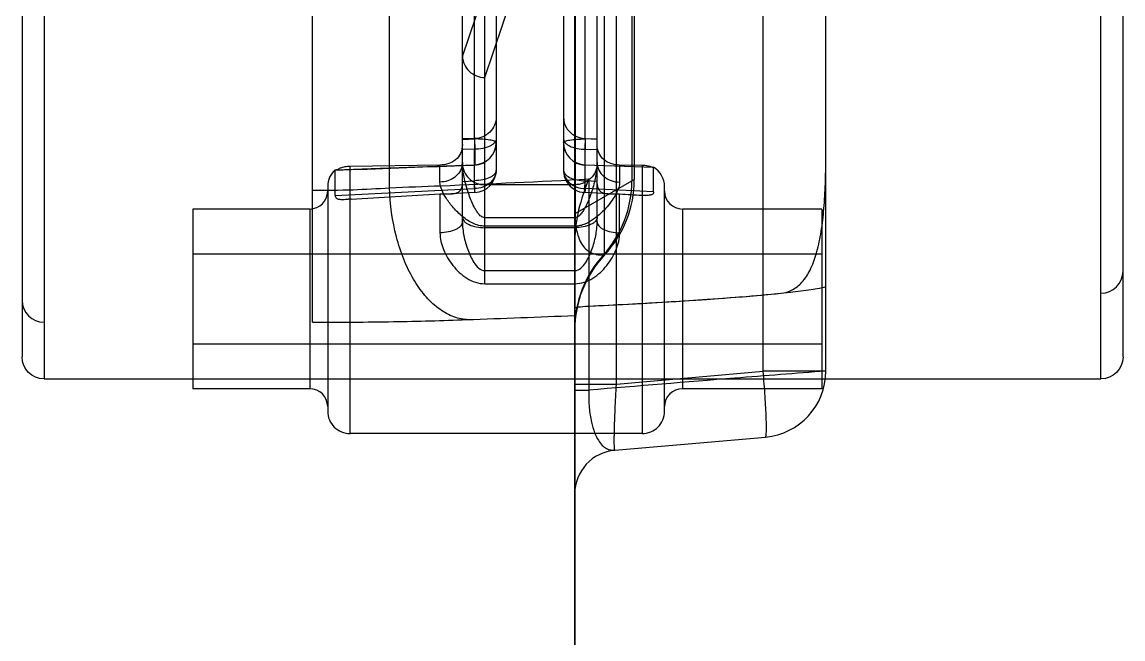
# Model space of a CAD drawing. Header units: millimetres. Extents: x 28656 to 29764, y -21384 to -20601.
# Drawn here: x 28886.14 to 28911.14, y -20761.47 to -20747.46 of the extents above; entities that cross this region are included whole.
import ezdxf

# ---------------------------------------------------------------- set-up
doc = ezdxf.new("R2010")
doc.units = ezdxf.units.MM
doc.header["$LTSCALE"] = 8
doc.layers.add('Cav-cor', color=30, linetype='Continuous')
doc.layers.add('dim', color=3, linetype='Continuous', lineweight=15)

# ---------------------------------------------------------------- blocks, each defined once
blk = doc.blocks.new('20160903.083130')
at = {"layer": 'Cav-cor', "color": 241}
for p, q in [((-3.2494, 54.0858), (-3.2494, 45.4349)), ((2.7506, 45.4349), (2.7506, 54.0858)), ((-3.3744, 53.9606), (-3.3744, 45.5601)), ((2.8756, 45.5601), (2.8756, 53.9606)), ((-0.2369, 23.4378), (-0.2369, 53.3917)), ((-0.8744, 46.3274), (-0.8744, 51.7583)), ((-0.1094, 46.3274), (-0.1094, 51.7588)), ((-0.8062, 46.7974), (-0.8062, 51.5036)), ((-0.1776, 46.7974), (-0.1776, 51.5036)), ((-0.6832, 51.3763), (-0.6832, 46.62)), ((-0.3007, 51.3763), (-0.3007, 46.62)), ((0.087, 50.2111), (0.087, 46.5596)), ((0.1013, 50.2043), (0.1013, 46.5665)), ((-0.7469, 45.9755), (-0.7469, 48.9629)), ((-0.8743, 47.2648), (-0.5867, 48.122)), ((-0.7469, 47.146), (-0.4402, 48.0602)), ((-0.2345, 47.9525), (-0.2345, 46.374)), ((-1.7254, 45.7567), (-1.7254, 47.8387)), ((-1.2875, 46.5205), (-1.2875, 47.8327)), ((0, 45.4058), (0, 47.8333)), ((0.8329, 45.4787), (0.8329, 47.8343)), ((1.1883, 45.4787), (1.1883, 47.8327)), ((-0.0678, 46.1389), (-0.0678, 47.7572)), ((-0.8062, 46.7996), (-0.8744, 46.7976)), ((-0.8744, 46.7949), (-0.8062, 46.7974)), ((-0.1776, 46.7996), (-0.1094, 46.7976)), ((-0.1094, 46.7949), (-0.1776, 46.7974)), ((-0.8062, 46.7386), (-0.8744, 46.7367)), ((-0.8062, 46.5152), (-0.8062, 46.7386)), ((-0.1776, 46.5152), (-0.1776, 46.7386)), ((-0.1776, 46.7386), (-0.1094, 46.7367)), ((-1.5963, 46.6227), (-0.8062, 46.6503)), ((-1.0019, 46.6489), (-1.5119, 46.6417)), ((-1.5119, 45.1246), (-1.5119, 46.6417)), ((-1.0019, 46.5527), (-1.0019, 46.6489)), ((-0.8744, 46.6469), (-0.8062, 46.6494)), ((-0.8061, 46.6492), (-0.8062, 46.6494)), ((0.21, 46.6347), (-0.1779, 46.6492)), ((-0.1777, 46.6492), (-0.1776, 46.6494)), ((-0.1776, 46.6503), (0.2107, 46.6367)), ((0.1013, 46.6391), (-0.1776, 46.6494)), ((0.0181, 46.6489), (0.0181, 46.5527)), ((0.1456, 46.6472), (0.0181, 46.6489)), ((0.2107, 46.635), (0.1013, 46.6391)), ((0.1456, 46.6472), (0.1456, 45.1246)), ((0.2107, 46.635), (0.21, 46.6348)), ((0.2107, 46.4966), (0.2107, 46.6367)), ((-1.5963, 46.4771), (-1.5963, 46.6227)), ((-1.5955, 46.6194), (-1.5963, 46.6198)), ((-0.1572, 46.5705), (-0.1572, 45.3714)), ((0.087, 46.5596), (0.1013, 46.5665)), ((-1.6394, 46.5271), (-1.6394, 45.2521)), ((-1.5963, 46.4771), (-0.8062, 46.5152)), ((-0.8744, 46.5566), (-0.8062, 46.5601)), ((-0.2369, 46.5373), (-0.7469, 46.5373)), ((-0.2345, 46.374), (0.087, 46.5596)), ((-0.1094, 46.5566), (-0.1776, 46.5601)), ((0.2107, 46.4966), (-0.1776, 46.5152)), ((0.2731, 45.2521), (0.2731, 46.5271)), ((-1.5065, 46.4564), (-1.5234, 46.4556)), ((-1.0019, 46.4857), (-1.0019, 46.2648)), ((-0.8042, 46.4927), (-0.9373, 46.4859)), ((-0.0465, 46.4859), (-0.1797, 46.4927)), ((0.0181, 46.2648), (0.0181, 46.4857)), ((-1.7414, 46.3996), (-2.4044, 46.3996)), ((-2.4044, 46.3995), (-2.4044, 45.3796)), ((-1.7414, 46.3996), (-1.7414, 45.3796)), ((0.3751, 46.3996), (0.3751, 45.3796)), ((1.1656, 46.3996), (0.3751, 46.3996)), ((1.1656, 46.3995), (1.1656, 45.3796)), ((-0.2369, 46.3501), (-0.7469, 46.3501)), ((-0.2369, 46.374), (-0.2345, 46.374)), ((-0.2369, 46.3021), (-0.7469, 46.3021)), ((-0.2369, 46.2935), (-0.7469, 46.2935)), ((-2.4044, 46.1446), (1.1656, 46.1446)), ((-0.0678, 46.1389), (-0.0738, 46.1389)), ((-0.7469, 46.0497), (-0.2369, 46.0497)), ((-0.7469, 45.9755), (-0.2369, 45.9755)), ((-2.4044, 45.6346), (1.1656, 45.6346)), ((0, 45.4058), (0.8329, 45.4787)), ((1.1883, 45.4787), (0.8329, 45.4787)), ((-3.2494, 45.4349), (2.7506, 45.4349)), ((-1.7414, 45.3796), (-2.4044, 45.3796)), ((-0.2369, 45.4058), (0, 45.4058)), ((1.1656, 45.3796), (0.3751, 45.3796)), ((-0.2369, 45.3714), (-0.1572, 45.3714)), ((0.1456, 45.1246), (-1.5119, 45.1246)), ((-0.0087, 45.0303), (0.846, 45.1051))]:
    blk.add_line(p, q, dxfattribs=at)
blk.add_lwpolyline([(-0.806, 46.6492), (-1.3415, 46.6291), (-1.5956, 46.6194)], dxfattribs=at)
for centre, radius, start, end in [((-0.8107, 46.7777), 0.1275, 272, 0), ((-0.8104, 46.7766), 0.1273, 271.96334, 359.99967), ((-0.8081, 46.7766), 0.1249, 358.61138, 359.99912), ((-0.1732, 46.7777), 0.1275, 180, 268), ((-0.1733, 46.7767), 0.1273, 180.01848, 267.88424), ((-0.971, 46.6634), 0.0966, 349.74127, 357.01005), ((-0.9686, 46.6633), 0.0942, 357.02962, 359.99598), ((-0.5959, 46.6633), 0.2786, 180.00104, 181.02189), ((-0.5672, 46.6639), 0.3072, 181.04125, 183.16432), ((-0.1732, 46.7769), 0.1276, 239.52118, 268.00024), ((0.1456, 46.5271), 0.1275, 359.99995, 59.31151), ((-1.5119, 46.5271), 0.1275, 131.4171, 180.00005), ((-0.8107, 46.62), 0.1275, 272.92116, 359.99985), ((-0.1732, 46.62), 0.1275, 180.00002, 239.91319), ((-0.5237, 46.5665), 0.625, 316.84072, 0), ((-1.7414, 46.5016), 0.102, 270, 359.99702), ((-0.5355, 46.5564), 0.6225, 317.87791, 0.28992), ((0.3751, 46.5016), 0.102, 180.00298, 270), ((1.3472, 66.2055), 19.7645, 266.14414, 266.51451), ((-0.6319, 46.6508), 0.3808, 230.40458, 230.79), ((0.3763, 46.3712), 0.6109, 179.74055, 180.88171), ((0.3881, 45.7114), 0.625, 136.84072, 180), ((0.3871, 45.7182), 0.624, 137.6078, 179.99577), ((-0.5325, 46.5543), 0.6189, 317.84215, 318.1919), ((2.7507, 46.0467), 0.1249, 269.95816, 359.95781), ((-3.2495, 45.8816), 0.1249, 180.04219, 270.04184), ((-8.8377, 258.7668), 213.1451, 272.147827, 272.312616), ((0.8133, 45.4787), 0.375, 275, 0), ((-1.7414, 45.2776), 0.102, 0.00298, 90), ((0.3751, 45.2776), 0.102, 90, 179.99702), ((-1.5119, 45.2521), 0.1275, 179.99995, 270), ((0.1456, 45.2521), 0.1275, 270, 0.00005), ((0.0131, 44.7813), 0.25, 95, 180.00004)]:
    blk.add_arc(centre, radius, start, end, dxfattribs=at)
at = {"layer": 'Cav-cor', "color": 241, "extrusion": (0, 0, -1)}
for centre, major_axis, ratio, start_param, end_param in [((-0.7469, 47.6493), (0.1214, 0.4029), 0.09682, 3.416998, 3.452559), ((0.0131, 45.8386), (-0.25, 0), 0.052408, 0, 0.821634), ((-3.2494, 45.5601), (0, 0.1252), 0.99863, 3.141593, 4.712389), ((2.7506, 45.5601), (0, -0.1252), 0.99863, 4.712389, 6.283185)]:
    blk.add_ellipse(centre, major_axis=major_axis, ratio=ratio, start_param=start_param, end_param=end_param, dxfattribs=at)
at = {"layer": 'Cav-cor', "color": 241}
for points, knots in [([(-0.8743, 47.2648), (-0.8738, 47.2493), (-0.8661, 47.218), (-0.8372, 47.179), (-0.7956, 47.1528), (-0.7631, 47.1463), (-0.7469, 47.146)], [0, 0, 0, 0, 0.243562, 0.49183, 0.74483, 1, 1, 1, 1]), ([(-0.6832, 46.9204), (-0.6832, 46.905), (-0.6896, 46.8736), (-0.717, 46.834), (-0.7578, 46.8071), (-0.79, 46.8001), (-0.8062, 46.7996)], [0, 0, 0, 0, 0.243945, 0.491419, 0.743885, 1, 1, 1, 1]), ([(-0.3007, 46.9204), (-0.3007, 46.8996), (-0.2887, 46.8568), (-0.2565, 46.8266), (-0.2379, 46.8162)], [0, 0, 0, 0, 0.494307, 1, 1, 1, 1]), ([(-0.2379, 46.8162), (-0.2242, 46.8086), (-0.2038, 46.8017), (-0.1829, 46.7997), (-0.1776, 46.7996)], [0, 0, 0, 0, 0.74885, 1, 1, 1, 1]), ([(-0.8744, 46.7652), (-0.8744, 46.7482), (-0.881, 46.7153), (-0.911, 46.6769), (-0.9532, 46.6541), (-0.9852, 46.6491), (-1.0019, 46.6489)], [0, 0, 0, 0, 0.264789, 0.5045, 0.7379, 1, 1, 1, 1]), ([(-0.8062, 46.7996), (-0.8059, 46.7917), (-0.8058, 46.7714), (-0.806, 46.7511), (-0.8062, 46.7386)], [0, 0, 0, 0, 0.386582, 1, 1, 1, 1]), ([(-0.6832, 46.7985), (-0.6832, 46.7947), (-0.685, 46.7864), (-0.6925, 46.7751), (-0.7041, 46.765), (-0.7258, 46.7525), (-0.7604, 46.742), (-0.7903, 46.7389), (-0.8062, 46.7386)], [0, 0, 0, 0, 0.079156, 0.167708, 0.271065, 0.391043, 0.67607, 1, 1, 1, 1]), ([(-0.6832, 46.7766), (-0.6832, 46.7782), (-0.6852, 46.7806), (-0.6886, 46.7828), (-0.6947, 46.7855), (-0.7049, 46.7884), (-0.727, 46.7928), (-0.7612, 46.7963), (-0.7904, 46.7973), (-0.8062, 46.7974)], [0, 0, 0, 0, 0.036079, 0.06348, 0.098387, 0.191238, 0.313013, 0.62776, 1, 1, 1, 1]), ([(-0.8062, 46.7974), (-0.8058, 46.7882), (-0.8051, 46.77), (-0.8043, 46.7432), (-0.8038, 46.718), (-0.8035, 46.6956), (-0.8036, 46.6791), (-0.8039, 46.668), (-0.8041, 46.6615), (-0.8044, 46.6565), (-0.8048, 46.6526), (-0.8052, 46.6506), (-0.8056, 46.6493), (-0.806, 46.6492)], [0, 0, 0, 0, 0.185165, 0.368609, 0.541038, 0.694664, 0.822479, 0.874718, 0.918391, 0.953006, 0.978128, 0.993631, 1, 1, 1, 1]), ([(-0.3007, 46.7985), (-0.3007, 46.7932), (-0.2975, 46.7832), (-0.2876, 46.7712), (-0.2686, 46.7572), (-0.2507, 46.7505), (-0.2379, 46.7469)], [0, 0, 0, 0, 0.185115, 0.346965, 0.536661, 1, 1, 1, 1]), ([(-0.3007, 46.7766), (-0.3007, 46.7782), (-0.2987, 46.7806), (-0.2952, 46.7828), (-0.2891, 46.7855), (-0.2789, 46.7884), (-0.2569, 46.7928), (-0.2226, 46.7963), (-0.1934, 46.7973), (-0.1776, 46.7974)], [0, 0, 0, 0, 0.036079, 0.06348, 0.098387, 0.191238, 0.313013, 0.62776, 1, 1, 1, 1]), ([(-0.1776, 46.7974), (-0.178, 46.7882), (-0.1787, 46.77), (-0.1795, 46.7432), (-0.1801, 46.718), (-0.1803, 46.6956), (-0.1802, 46.6791), (-0.18, 46.668), (-0.1797, 46.6615), (-0.1794, 46.6565), (-0.179, 46.6526), (-0.1786, 46.6506), (-0.1782, 46.6493), (-0.1779, 46.6492)], [0, 0, 0, 0, 0.185165, 0.368609, 0.541039, 0.694664, 0.822479, 0.874718, 0.918391, 0.953006, 0.978128, 0.993631, 1, 1, 1, 1]), ([(-0.1776, 46.7996), (-0.178, 46.7917), (-0.178, 46.7714), (-0.1778, 46.7511), (-0.1776, 46.7386)], [0, 0, 0, 0, 0.386582, 1, 1, 1, 1]), ([(0.0181, 46.6489), (0.0013, 46.6491), (-0.0306, 46.6541), (-0.0729, 46.6769), (-0.1028, 46.7153), (-0.1094, 46.7482), (-0.1094, 46.7652)], [0, 0, 0, 0, 0.262161, 0.495565, 0.735323, 1, 1, 1, 1]), ([(-0.2379, 46.7469), (-0.2332, 46.7456), (-0.2135, 46.7409), (-0.1931, 46.7389), (-0.1776, 46.7386)], [0, 0, 0, 0, 0.238563, 1, 1, 1, 1]), ([(-1.5119, 46.6417), (-1.5218, 46.6416), (-1.5365, 46.64), (-1.5551, 46.6355), (-1.5674, 46.6314), (-1.5778, 46.6271), (-1.5859, 46.6233), (-1.5915, 46.6208), (-1.5945, 46.6194), (-1.5956, 46.6194)], [0, 0, 0, 0, 0.341085, 0.504512, 0.655251, 0.786472, 0.890648, 0.962532, 1, 1, 1, 1]), ([(-0.876, 46.6462), (-0.8783, 46.6332), (-0.8887, 46.6074), (-0.9182, 46.5769), (-0.9574, 46.5572), (-0.987, 46.5527), (-1.0019, 46.5527)], [0, 0, 0, 0, 0.234308, 0.478977, 0.735775, 1, 1, 1, 1]), ([(-0.8744, 46.6582), (-0.8744, 46.6424), (-0.8677, 46.6103), (-0.839, 46.5701), (-0.7967, 46.5435), (-0.7635, 46.5373), (-0.7469, 46.5373)], [0, 0, 0, 0, 0.243817, 0.491301, 0.74388, 1, 1, 1, 1]), ([(-0.8406, 46.4908), (-0.8494, 46.517), (-0.8638, 46.5683), (-0.8725, 46.6212), (-0.874, 46.6469)], [0, 0, 0, 0, 0.517182, 1, 1, 1, 1]), ([(-0.1094, 46.6633), (-0.1094, 46.6367), (-0.117, 46.5815), (-0.135, 46.5135), (-0.1547, 46.4579), (-0.1698, 46.423), (-0.1843, 46.3957), (-0.195, 46.3792), (-0.2052, 46.367), (-0.214, 46.3586), (-0.2245, 46.352), (-0.2328, 46.3501), (-0.2369, 46.3501)], [0, 0, 0, 0, 0.226261, 0.470965, 0.598369, 0.728532, 0.794654, 0.861569, 0.895435, 0.929757, 0.964587, 1, 1, 1, 1]), ([(-0.1094, 46.6582), (-0.1094, 46.6424), (-0.1162, 46.6103), (-0.1448, 46.5701), (-0.1872, 46.5435), (-0.2204, 46.5373), (-0.2369, 46.5373)], [0, 0, 0, 0, 0.243817, 0.491301, 0.74388, 1, 1, 1, 1]), ([(-0.1094, 46.6633), (-0.1094, 46.6488), (-0.1024, 46.6189), (-0.0734, 46.5822), (-0.0311, 46.5582), (0.0016, 46.5527), (0.0181, 46.5527)], [0, 0, 0, 0, 0.233335, 0.476762, 0.733784, 1, 1, 1, 1]), ([(0.21, 46.6347), (0.2091, 46.6348), (0.2067, 46.6355), (0.202, 46.637), (0.1956, 46.6391), (0.184, 46.6424), (0.1672, 46.6459), (0.153, 46.6471), (0.1456, 46.6472)], [0, 0, 0, 0, 0.041027, 0.115934, 0.221341, 0.351791, 0.662811, 1, 1, 1, 1]), ([(1.1344, 46.1442), (1.1452, 46.1809), (1.1623, 46.2608), (1.1779, 46.3883), (1.1865, 46.5267), (1.1883, 46.6221), (1.1883, 46.6707)], [0, 0, 0, 0, 0.216477, 0.460781, 0.725174, 1, 1, 1, 1]), ([(-1.2875, 46.5205), (-1.1902, 46.5242), (-0.8134, 46.5389), (-0.4366, 46.5553), (-0.1572, 46.5705)], [0, 0, 0, 0, 0.258031, 1, 1, 1, 1]), ([(-0.6832, 46.62), (-0.6832, 46.6066), (-0.69, 46.5785), (-0.718, 46.5443), (-0.7586, 46.5215), (-0.7901, 46.5157), (-0.8062, 46.5152)], [0, 0, 0, 0, 0.227564, 0.468648, 0.727946, 1, 1, 1, 1]), ([(-0.6832, 46.62), (-0.6832, 46.6161), (-0.685, 46.6078), (-0.6925, 46.5966), (-0.7041, 46.5864), (-0.7258, 46.574), (-0.7604, 46.5634), (-0.7903, 46.5604), (-0.8062, 46.5601)], [0, 0, 0, 0, 0.079145, 0.167678, 0.271031, 0.391011, 0.676054, 1, 1, 1, 1]), ([(-0.3007, 46.62), (-0.3007, 46.6066), (-0.2938, 46.5785), (-0.2658, 46.5443), (-0.2252, 46.5215), (-0.1937, 46.5157), (-0.1776, 46.5152)], [0, 0, 0, 0, 0.227564, 0.468648, 0.727946, 1, 1, 1, 1]), ([(-0.3007, 46.62), (-0.3007, 46.6147), (-0.2976, 46.6047), (-0.2876, 46.5927), (-0.2686, 46.5787), (-0.2507, 46.5719), (-0.2379, 46.5684)], [0, 0, 0, 0, 0.185087, 0.346919, 0.536621, 1, 1, 1, 1]), ([(-0.2379, 46.5684), (-0.2332, 46.5671), (-0.2135, 46.5624), (-0.1931, 46.5604), (-0.1776, 46.5601)], [0, 0, 0, 0, 0.238572, 1, 1, 1, 1]), ([(-0.1572, 46.5705), (-0.1804, 46.5132), (-0.2188, 46.3994), (-0.2369, 46.2798), (-0.2369, 46.2219)], [0, 0, 0, 0, 0.516549, 1, 1, 1, 1]), ([(-1.7254, 46.5057), (-1.6487, 46.5057), (-1.5026, 46.508), (-1.3566, 46.5152), (-1.2875, 46.5205)], [0, 0, 0, 0, 0.525262, 1, 1, 1, 1]), ([(-0.8495, 45.7715), (-0.8779, 45.7735), (-0.9367, 45.788), (-1.0181, 45.8364), (-1.0923, 45.9091), (-1.1573, 46.0033), (-1.2112, 46.1157), (-1.2667, 46.2874), (-1.2851, 46.4264), (-1.2875, 46.5205)], [0, 0, 0, 0, 0.091428, 0.190377, 0.300247, 0.422199, 0.555573, 0.698403, 1, 1, 1, 1]), ([(-0.8746, 46.3573), (-0.893, 46.3725), (-0.9254, 46.4045), (-0.9649, 46.4554), (-0.9924, 46.5037), (-1.0019, 46.5374), (-1.0019, 46.5527)], [0, 0, 0, 0, 0.299925, 0.571586, 0.807279, 1, 1, 1, 1]), ([(-0.9373, 46.4859), (-0.929, 46.4863), (-0.9133, 46.4882), (-0.8917, 46.4977), (-0.8768, 46.5169), (-0.8744, 46.5332), (-0.8744, 46.5418)], [0, 0, 0, 0, 0.262942, 0.497343, 0.729329, 1, 1, 1, 1]), ([(-0.8042, 46.4927), (-0.8041, 46.4927), (-0.8041, 46.4933), (-0.804, 46.494), (-0.804, 46.4955), (-0.804, 46.4975), (-0.804, 46.5001), (-0.8041, 46.5046), (-0.8043, 46.5115), (-0.8046, 46.5213), (-0.8051, 46.5329), (-0.8056, 46.546), (-0.806, 46.5553), (-0.8062, 46.5601)], [0, 0, 0, 0, 0.004601, 0.01756, 0.038983, 0.068851, 0.107043, 0.15334, 0.269357, 0.415107, 0.588203, 0.784609, 1, 1, 1, 1]), ([(-0.8062, 46.5152), (-0.806, 46.512), (-0.8057, 46.5075), (-0.8052, 46.5019), (-0.805, 46.4987), (-0.8047, 46.4962), (-0.8046, 46.4943), (-0.8043, 46.4934), (-0.8043, 46.4927), (-0.8042, 46.4927)], [0, 0, 0, 0, 0.427233, 0.599268, 0.741993, 0.854225, 0.934806, 0.983211, 1, 1, 1, 1]), ([(0.0181, 46.5527), (0.0181, 46.542), (0.0133, 46.5187), (-0.0021, 46.4843), (-0.0247, 46.4482), (-0.0535, 46.4113), (-0.0882, 46.3746), (-0.1294, 46.3399), (-0.17, 46.316), (-0.2071, 46.3042), (-0.2269, 46.3021), (-0.2369, 46.3021)], [0, 0, 0, 0, 0.084879, 0.183983, 0.296402, 0.420086, 0.553218, 0.694597, 0.843717, 0.921244, 1, 1, 1, 1]), ([(-0.1797, 46.4927), (-0.1798, 46.4927), (-0.1797, 46.4933), (-0.1799, 46.494), (-0.1798, 46.4955), (-0.1799, 46.4975), (-0.1798, 46.5001), (-0.1797, 46.5046), (-0.1795, 46.5115), (-0.1792, 46.5213), (-0.1788, 46.5329), (-0.1782, 46.546), (-0.1778, 46.5553), (-0.1776, 46.5601)], [0, 0, 0, 0, 0.004601, 0.01756, 0.038983, 0.068851, 0.107043, 0.15334, 0.269357, 0.415107, 0.588203, 0.784609, 1, 1, 1, 1]), ([(-0.1776, 46.5152), (-0.1778, 46.512), (-0.1782, 46.5075), (-0.1786, 46.5019), (-0.1789, 46.4987), (-0.1791, 46.4962), (-0.1793, 46.4943), (-0.1795, 46.4934), (-0.1795, 46.4927), (-0.1797, 46.4927)], [0, 0, 0, 0, 0.427233, 0.599268, 0.741993, 0.854225, 0.934806, 0.983211, 1, 1, 1, 1]), ([(-0.1094, 46.5418), (-0.1094, 46.5332), (-0.1075, 46.5206), (-0.0993, 46.5067), (-0.0887, 46.4962), (-0.0705, 46.4881), (-0.0548, 46.4863), (-0.0465, 46.4859)], [0, 0, 0, 0, 0.270293, 0.389303, 0.503701, 0.737622, 1, 1, 1, 1]), ([(-1.5963, 46.4771), (-1.5963, 46.4743), (-1.5956, 46.4691), (-1.5901, 46.4593), (-1.5779, 46.4552), (-1.5646, 46.4542), (-1.5469, 46.4542), (-1.533, 46.4551), (-1.5234, 46.4556)], [0, 0, 0, 0, 0.096789, 0.183743, 0.380046, 0.510624, 0.661244, 1, 1, 1, 1]), ([(-1.5065, 46.4564), (-1.4223, 46.4608), (-1.2541, 46.4699), (-1.0859, 46.48), (-1.0019, 46.4857)], [0, 0, 0, 0, 0.500212, 1, 1, 1, 1]), ([(-1.0019, 46.4857), (-0.9903, 46.4865), (-0.9687, 46.4862), (-0.9472, 46.4854), (-0.9373, 46.4859)], [0, 0, 0, 0, 0.539799, 1, 1, 1, 1]), ([(-0.7469, 46.3501), (-0.7508, 46.3501), (-0.7586, 46.3518), (-0.7687, 46.3578), (-0.7772, 46.3655), (-0.787, 46.3768), (-0.7974, 46.3922), (-0.8115, 46.4177), (-0.8261, 46.4506), (-0.836, 46.4774), (-0.8406, 46.4908)], [0, 0, 0, 0, 0.066766, 0.132512, 0.197303, 0.261283, 0.387677, 0.512606, 0.758718, 1, 1, 1, 1]), ([(-0.0465, 46.4859), (-0.0366, 46.4854), (-0.0151, 46.4862), (0.0065, 46.4865), (0.0181, 46.4857)], [0, 0, 0, 0, 0.460452, 1, 1, 1, 1]), ([(0.2107, 46.4966), (0.2107, 46.4943), (0.2099, 46.4899), (0.2058, 46.4841), (0.1992, 46.4804), (0.1871, 46.4772), (0.1689, 46.4765), (0.1537, 46.477), (0.1456, 46.4775)], [0, 0, 0, 0, 0.089492, 0.176152, 0.273059, 0.388778, 0.675387, 1, 1, 1, 1]), ([(-0.8744, 46.3274), (-0.8744, 46.3232), (-0.8763, 46.3144), (-0.8841, 46.3024), (-0.8963, 46.2917), (-0.9188, 46.2785), (-0.9547, 46.2677), (-0.9856, 46.2648), (-1.0019, 46.2648)], [0, 0, 0, 0, 0.081057, 0.171187, 0.275607, 0.396074, 0.68011, 1, 1, 1, 1]), ([(-0.8744, 46.3534), (-0.8744, 46.3495), (-0.8725, 46.341), (-0.8647, 46.3295), (-0.8525, 46.3192), (-0.8299, 46.3066), (-0.7941, 46.2962), (-0.7633, 46.2935), (-0.7469, 46.2935)], [0, 0, 0, 0, 0.078635, 0.166982, 0.27052, 0.390946, 0.676849, 1, 1, 1, 1]), ([(-0.8744, 46.3274), (-0.8744, 46.3006), (-0.8697, 46.2602), (-0.8572, 46.2078), (-0.8449, 46.1692), (-0.8293, 46.1314), (-0.8053, 46.0862), (-0.7729, 46.0497), (-0.7469, 46.0497)], [0, 0, 0, 0, 0.251089, 0.377582, 0.50409, 0.630415, 0.756462, 1, 1, 1, 1]), ([(-0.7469, 46.3021), (-0.759, 46.3021), (-0.7829, 46.3053), (-0.8162, 46.3179), (-0.846, 46.3352), (-0.8641, 46.3487), (-0.8726, 46.3557)], [0, 0, 0, 0, 0.25989, 0.514292, 0.761085, 1, 1, 1, 1]), ([(-0.1094, 46.3534), (-0.1094, 46.3495), (-0.1113, 46.341), (-0.1191, 46.3295), (-0.1313, 46.3192), (-0.1539, 46.3066), (-0.1897, 46.2962), (-0.2206, 46.2935), (-0.2369, 46.2935)], [0, 0, 0, 0, 0.078635, 0.166982, 0.27052, 0.390946, 0.676849, 1, 1, 1, 1]), ([(-0.2369, 46.0497), (-0.2109, 46.0497), (-0.1785, 46.0862), (-0.1545, 46.1314), (-0.1389, 46.1692), (-0.1266, 46.2078), (-0.1142, 46.2602), (-0.1094, 46.3006), (-0.1094, 46.3274)], [0, 0, 0, 0, 0.24354, 0.369583, 0.495905, 0.622411, 0.748905, 1, 1, 1, 1]), ([(-0.2345, 46.374), (-0.2347, 46.3418), (-0.2317, 46.2967), (-0.2161, 46.2383), (-0.1997, 46.2026), (-0.1778, 46.175), (-0.151, 46.1537), (-0.1159, 46.1399), (-0.0874, 46.1383), (-0.0738, 46.1389)], [0, 0, 0, 0, 0.297964, 0.414627, 0.558851, 0.658332, 0.738395, 0.873863, 1, 1, 1, 1]), ([(-0.1094, 46.3274), (-0.1094, 46.3232), (-0.1075, 46.3144), (-0.0997, 46.3024), (-0.0876, 46.2917), (-0.065, 46.2785), (-0.0292, 46.2677), (0.0017, 46.2648), (0.0181, 46.2648)], [0, 0, 0, 0, 0.081057, 0.171187, 0.275607, 0.396074, 0.68011, 1, 1, 1, 1]), ([(-1.0019, 46.2648), (-1.0019, 46.2322), (-0.9898, 46.1821), (-0.9597, 46.1216), (-0.9297, 46.078), (-0.8933, 46.0386), (-0.8506, 46.0052), (-0.8013, 45.9815), (-0.765, 45.9755), (-0.7469, 45.9755)], [0, 0, 0, 0, 0.234126, 0.35774, 0.484011, 0.612009, 0.741016, 0.870447, 1, 1, 1, 1]), ([(-0.2369, 45.9755), (-0.2188, 45.9755), (-0.1825, 45.9816), (-0.1333, 46.0052), (-0.0905, 46.0385), (-0.0541, 46.078), (-0.0242, 46.1216), (0.006, 46.1821), (0.0181, 46.2322), (0.0181, 46.2648)], [0, 0, 0, 0, 0.129533, 0.258943, 0.387944, 0.51594, 0.642215, 0.76584, 1, 1, 1, 1]), ([(0.9346, 45.9218), (0.9565, 45.924), (1.0013, 45.9372), (1.059, 45.9843), (1.1043, 46.0557), (1.1251, 46.1126), (1.1344, 46.1442)], [0, 0, 0, 0, 0.208288, 0.429939, 0.689021, 1, 1, 1, 1]), ([(-0.1572, 45.8482), (-0.0095, 45.8554), (0.2053, 45.8668), (0.4821, 45.8844), (0.6673, 45.8978), (0.834, 45.9116), (0.9782, 45.9259), (1.0818, 45.9388), (1.1487, 45.95), (1.1762, 45.9559), (1.1883, 45.959)], [0, 0, 0, 0, 0.328296, 0.47778, 0.615747, 0.740626, 0.849326, 0.937552, 0.972354, 1, 1, 1, 1]), ([(-0.1572, 45.8482), (0.0453, 45.8581), (0.3347, 45.8738), (0.6986, 45.8999), (0.86, 45.914), (0.9346, 45.9218)], [0, 0, 0, 0, 0.555693, 0.794608, 1, 1, 1, 1]), ([(-1.7254, 45.7567), (-1.572, 45.7567), (-1.28, 45.759), (-0.988, 45.7663), (-0.8495, 45.7715)], [0, 0, 0, 0, 0.525314, 1, 1, 1, 1]), ([(1.1883, 45.4793), (1.0164, 45.4666), (0.5679, 45.431), (0.1194, 45.3943), (-0.1572, 45.3714)], [0, 0, 0, 0, 0.383136, 1, 1, 1, 1]), ([(0.846, 45.1051), (0.8468, 45.1052), (0.8484, 45.1082), (0.8494, 45.1135), (0.8504, 45.1228), (0.851, 45.1351), (0.8514, 45.1508), (0.8513, 45.1778), (0.8502, 45.2185), (0.8477, 45.2743), (0.8439, 45.3379), (0.8389, 45.407), (0.835, 45.4545), (0.8329, 45.4787)], [0, 0, 0, 0, 0.00699, 0.022165, 0.046377, 0.07959, 0.121554, 0.171904, 0.295819, 0.446693, 0.618806, 0.805612, 1, 1, 1, 1]), ([(-0.0087, 45.0303), (-0.0094, 45.0303), (-0.0104, 45.0336), (-0.011, 45.0382), (-0.0117, 45.0475), (-0.0121, 45.0597), (-0.0123, 45.0755), (-0.0123, 45.0943), (-0.012, 45.1163), (-0.0113, 45.1509), (-0.0098, 45.1999), (-0.0073, 45.2641), (-0.004, 45.3336), (-0.0014, 45.3814), (0, 45.4058)], [0, 0, 0, 0, 0.005477, 0.019823, 0.043519, 0.076446, 0.118328, 0.168771, 0.227284, 0.293287, 0.445052, 0.618026, 0.805411, 1, 1, 1, 1]), ([(-0.1572, 45.3714), (-0.1581, 45.3381), (-0.1566, 45.2768), (-0.1449, 45.1954), (-0.127, 45.1332), (-0.1059, 45.0888), (-0.0829, 45.0586), (-0.0586, 45.0397), (-0.0335, 45.0304), (-0.0167, 45.0296), (-0.0087, 45.0303)], [0, 0, 0, 0, 0.244903, 0.448185, 0.602188, 0.717883, 0.806851, 0.878551, 0.940823, 1, 1, 1, 1])]:
    blk.add_open_spline(points, degree=3, knots=knots, dxfattribs=at)
for points in [[(-1.5963, 46.6198), (-1.3557, 46.629), (-1.115, 46.638), (-0.8744, 46.6469)], [(-0.2371, 46.5097), (-0.2198, 46.4997), (-0.1996, 46.4937), (-0.1797, 46.4927)]]:
    blk.add_open_spline(points, degree=3, dxfattribs=at)

msp = doc.modelspace()

# ---------------------------------------------------------------- linework, layer by layer
at = {"layer": 'Cav-cor', "color": 241}
msp.add_line((28898.695, -20703.266), (28898.695, -20943.266), dxfattribs=at)

# ---------------------------------------------------------------- block references
at = {"layer": 'dim', "xscale": 4, "yscale": 4, "zscale": 4}
msp.add_blockref('20160903.083130', (28899.643, -20937.307), dxfattribs=at)

doc.saveas('drawing.dxf')
